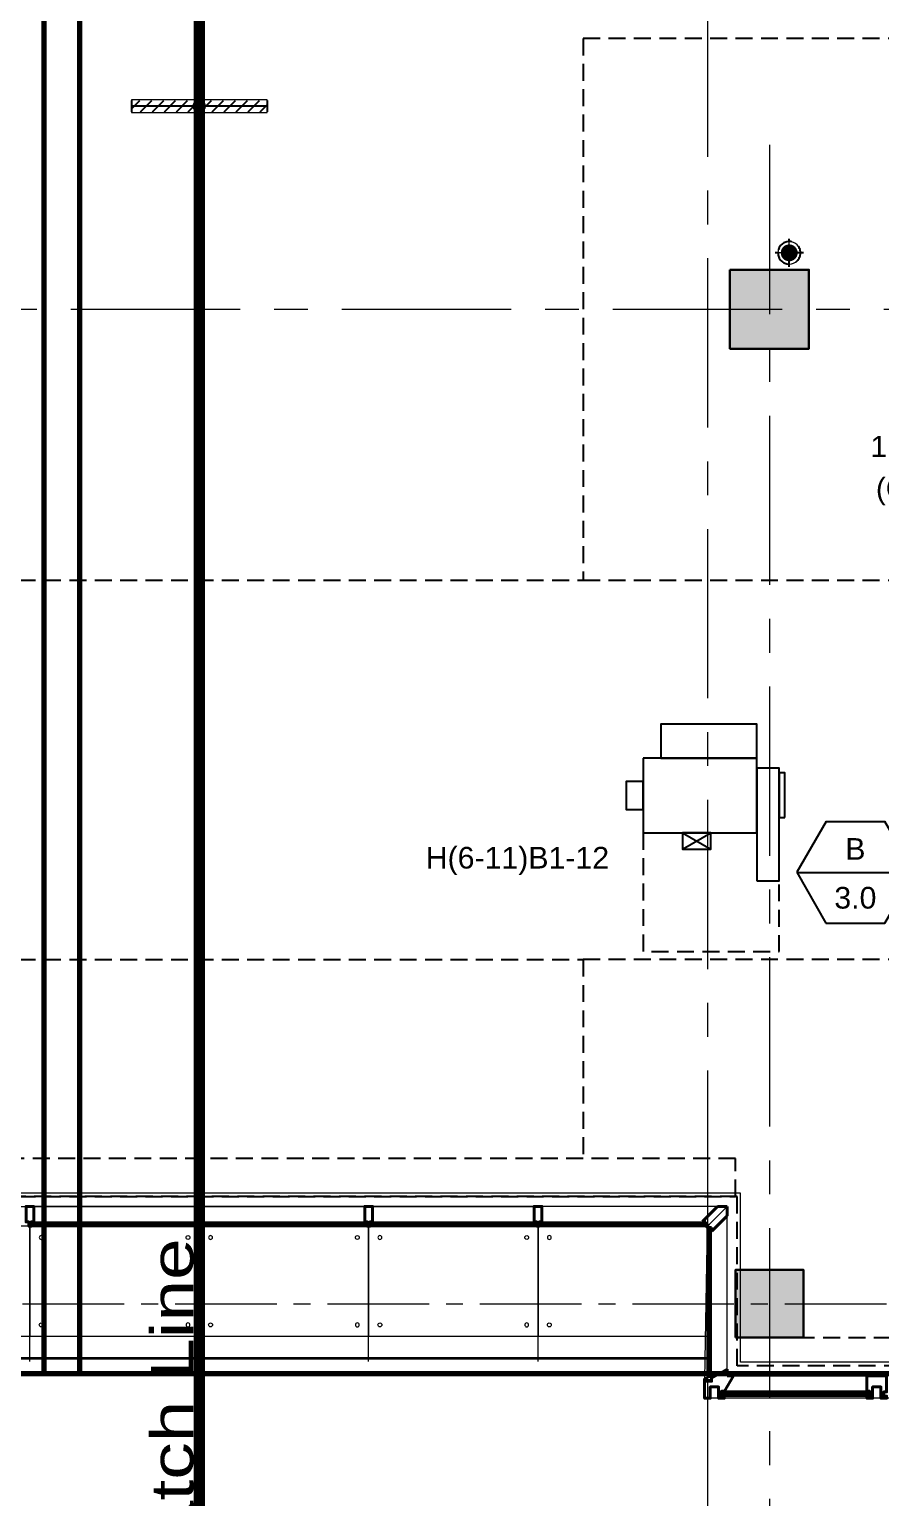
# Model space of a CAD drawing. Header units: inches. Extents: x -26500 to 0, y -3347 to 2257.
# Drawn here: x -22741 to -22440, y -54 to 466 of the extents above; entities that cross this region are included whole.
import ezdxf
from ezdxf import colors
from ezdxf.entities.mleader import LeaderData, LeaderLine
from ezdxf.enums import TextEntityAlignment as Align
from ezdxf.math import Vec2, Vec3

# ---------------------------------------------------------------- set-up
doc = ezdxf.new("R2010")
doc.units = ezdxf.units.IN
doc.header["$LTSCALE"] = 48
doc.header["$MEASUREMENT"] = 0
for name, pattern in [('A104$0$CENTER', [2, 1.25, -0.25, 0.25, -0.25]), ('CENTER2', [1.125, 0.75, -0.125, 0.125, -0.125]), ('HIDDEN2', [0.1875, 0.125, -0.0625]), ('Matchline$0$DASHED', [0.75, 0.5, -0.25]), ('NB - 5th floor_plan$0$HIDDEN2', [0.1875, 0.125, -0.0625])]:
    doc.linetypes.add(name, pattern=pattern)
for name, color, linetype in [('A104$0$A-ANNO-PATT-1-5', 8, 'Continuous'), ('A104$0$A-ANNO-PATT-4-12', 8, 'Continuous'), ('A104$0$A-COLS-COL1-5', 8, 'Continuous'), ('A104$0$A-COLS-COL4-12', 8, 'Continuous'), ('A104$0$A-FLOR-SLAB', 8, 'Continuous'), ('A104$0$A-FLOR-SLEEVE', 8, 'Continuous'), ('A104$0$A-GLAZ', 8, 'Continuous'), ('A104$0$A-GLAZ-ABOVE', 8, 'Continuous'), ('A104$0$A-GLAZ-FULL', 8, 'Continuous'), ('A104$0$A-GRID-GRD1-12', 8, 'CENTER2'), ('A104$0$A-GRID-GRDP0-14', 8, 'Continuous'), ('A104$0$A-GRID-GRDP0-15', 8, 'Continuous'), ('A104$0$A-Roof-leader', 8, 'Continuous'), ('A104$0$A-ROOF-OTLN', 8, 'Continuous'), ('A104$0$A-ROOF-SKYL', 8, 'Continuous'), ('A104$0$A-SCREEN-BEAM-GUTTER-4th', 8, 'Continuous'), ('A104$0$Level 17', 8, 'Continuous'), ('A604$0$A-FLOR-SLEEVE', 8, 'Continuous'), ('A604$0$A-SHAD-PAT2', 8, 'Continuous'), ('A604$0$br604_br604 - E-Lite', 3, 'Continuous'), ('ANNTEXT', 6, 'Continuous'), ('E-Anno-Keyn', 72, 'Continuous'), ('E-Anno-Note', 6, 'Continuous'), ('E-FIRE', 234, 'Continuous'), ('E-Lite', 53, 'Continuous'), ('E-Lite-Emer', 13, 'Continuous'), ('E-Powr-Circ', 232, 'Continuous'), ('M-HVAC-blck', 6, 'Continuous'), ('M-HVAC-clrn', 1, 'HIDDEN2'), ('M-HVAC-EQPM-FPTD', 94, 'Continuous'), ('M-HVAC-Supp', 93, 'Continuous'), ('M-HVAC-TEXT', 6, 'Continuous'), ('Matchline$0$Match Line', 5, 'Matchline$0$DASHED'), ('NB - 5th floor_plan$0$STCCOLS1', 1, 'NB - 5th floor_plan$0$HIDDEN2'), ('NB - 5th floor_plan$0$STDROPS', 1, 'NB - 5th floor_plan$0$HIDDEN2'), ('NB - 5th floor_plan$0$STSLABEDGE', 1, 'NB - 5th floor_plan$0$HIDDEN2'), ('NB - 5th floor_plan$0$STSLABNOTCH', 1, 'NB - 5th floor_plan$0$HIDDEN2'), ('NB - 5th floor_plan$0$STWETSTACK', 1, 'NB - 5th floor_plan$0$HIDDEN2'), ('XREF', 7, 'Continuous')]:
    doc.layers.add(name, color=color, linetype=linetype)
doc.layers.add('E-Fire-Covr', color=240, linetype='Continuous', lineweight=70, plot=False)
doc.styles.add('M08', font='arial.ttf', dxfattribs={"height": 7.68})
doc.styles.add('MAMEP ANNO', font='arial.ttf', dxfattribs={"height": 0.101562})
doc.styles.add('Matchline$0$Style-arial', font='arial.shx')
doc.styles.get("Standard").update_dxf_attribs({"font": 'simplex.shx'})

# ---------------------------------------------------------------- blocks, each defined once
blk = doc.blocks.new('A104')
at = {"layer": 'A104$0$A-Roof-leader', "lineweight": 13}
h = blk.add_hatch(color=256, dxfattribs=at)
edge = h.paths.add_edge_path()
edge.add_arc((-22472.0236, 387.1574), 3, 0, 360)
at = {"layer": 'A104$0$A-ANNO-PATT-1-5', "lineweight": 30}
blk.add_solid([(-22465.0236, 353.1574), (-22465.0236, 381.1574), (-22493.0236, 353.1574), (-22493.0236, 381.1574)], dxfattribs=at)
at = {"layer": 'A104$0$A-ANNO-PATT-4-12', "lineweight": 30}
blk.add_solid([(-22467.0236, 2.6574), (-22467.0236, 26.6574), (-22491.0236, 2.6574), (-22491.0236, 26.6574)], dxfattribs=at)
blk.add_3dface([(-22491.0236, 2.6574), (-22467.0236, 2.6574), (-22467.0236, 26.6574), (-22491.0236, 26.6574)], dxfattribs=at)
at = {"layer": 'A104$0$A-COLS-COL1-5', "lineweight": 30}
blk.add_3dface([(-22493.0236, 381.1574), (-22465.0236, 381.1574), (-22465.0236, 353.1574), (-22493.0236, 353.1574)], dxfattribs=at)
at = {"layer": 'A104$0$A-COLS-COL4-12', "lineweight": 30}
blk.add_3dface([(-22491.0236, 2.6574), (-22467.0236, 2.6574), (-22467.0236, 26.6574), (-22491.0236, 26.6574)], dxfattribs=at)
at = {"layer": 'A104$0$A-FLOR-SLAB', "lineweight": 0, "flags": 128}
blk.add_lwpolyline([(-23869.2731, 1530.3475), (-21072.7739, 1530.3449), (-21072.7739, -6.1545), (-22489.2736, -6.1545), (-22489.2736, 53.8448), (-22872.7736, 53.8448), (-22872.7736, -6.1545), (-24409.272, -6.1545)], dxfattribs=at)
at = {"layer": 'A104$0$A-FLOR-SLEEVE', "lineweight": 0}
for p, q in [((-22472.0236, 382.1574), (-22472.0236, 392.1574)), ((-22467.0236, 387.1574), (-22477.0236, 387.1574))]:
    blk.add_line(p, q, dxfattribs=at)
at = {"layer": 'A104$0$A-FLOR-SLEEVE', "lineweight": 13, "extrusion": (0, 0, -1)}
blk.add_circle((22472.0236, 387.1574), 4, dxfattribs=at)
at = {"layer": 'A104$0$A-GLAZ', "lineweight": 30}
for p, q in [((-22495.7754, -16.6554), (-22495.7754, -17.9039)), ((-22495.7754, -16.6554, 0), (-22495.7754, -17.9039, 0))]:
    blk.add_line(p, q, dxfattribs=at)
at = {"layer": 'A104$0$A-GLAZ', "lineweight": 0}
for p in [(-22502.0254, -18.9054), (-22502.0254, -18.9054, 0), (-22502.023, -17.9054), (-22502.023, -17.9054), (-22502.023, -17.9054, 0), (-22502.023, -17.9054, 0)]:
    blk.add_point(p, dxfattribs=at)
at = {"layer": 'A104$0$A-GLAZ-ABOVE', "lineweight": 40}
for p, q in [((-22494.0233, -8.6058), (-22494.0233, -10.9039)), ((-22494.0233, -8.6058, 0), (-22494.0233, -10.9039, 0)), ((-22499.7733, -12.6546), (-22501.0233, -12.6546)), ((-22499.7733, -12.6546, 0), (-22501.0233, -12.6546, 0)), ((-22491.7252, -10.9039), (-22494.0233, -10.9039)), ((-22491.7252, -10.9039, 0), (-22494.0233, -10.9039, 0)), ((-22495.7755, -17.9039), (-22443.7725, -17.9039)), ((-22495.7755, -17.9039), (-22443.7725, -17.9039)), ((-22495.7754, -17.9039), (-22443.7725, -17.9039)), ((-22495.7754, -17.9039), (-22443.7725, -17.9039)), ((-22495.7749, -16.6548), (-22443.7725, -16.6548)), ((-22495.7749, -16.6548), (-22443.7725, -16.6548)), ((-22495.7749, -16.6548), (-22443.7725, -16.6548)), ((-22495.7749, -16.6548), (-22443.7725, -16.6548)), ((-22443.7734, -16.6545), (-22443.7734, -17.9045)), ((-22443.7734, -16.6545), (-22443.7734, -17.9045)), ((-22443.7733, -16.6545), (-22443.7733, -17.9045)), ((-22443.7733, -16.6545), (-22443.7733, -17.9045))]:
    blk.add_line(p, q, dxfattribs=at)
at = {"layer": 'A104$0$A-GLAZ-ABOVE', "lineweight": 0}
for p, q in [((-22494.0234, -10.9039), (-22444.5225, -10.9039)), ((-22494.0234, -10.9039), (-22444.5225, -10.9039)), ((-22494.0233, -10.9039), (-22444.5225, -10.9039)), ((-22494.0233, -10.9039), (-22444.5225, -10.9039)), ((-22495.7734, -17.1539), (-22443.7725, -17.1539)), ((-22495.7734, -17.1539), (-22443.7725, -17.1539)), ((-22495.7734, -17.1539), (-22443.7725, -17.1539)), ((-22495.7734, -17.1539), (-22443.7725, -17.1539)), ((-22495.7734, -17.6539), (-22443.7725, -17.6539)), ((-22495.7734, -17.6539), (-22443.7725, -17.6539)), ((-22495.7734, -17.6539), (-22443.7725, -17.6539)), ((-22495.7734, -17.6539), (-22443.7725, -17.6539))]:
    blk.add_line(p, q, dxfattribs=at)
at = {"layer": 'A104$0$A-GLAZ-ABOVE', "lineweight": 40, "flags": 128}
for points in [[(-22502.0254, -11.9048), (-22501.2754, -11.9048), (-22501.2754, -12.9048), (-22499.5235, -12.9048), (-22499.5235, -11.8061), (-22494.0233, -8.6058)], [(-22498.5239, -14.8992), (-22500.0236, -14.8992), (-22500.0236, -18.906), (-22502.0236, -18.906), (-22502.0236, -18.156), (-22502.0236, -16.656), (-22502.0236, -11.8992)], [(-22498.5239, -14.8992), (-22497.0242, -14.8992), (-22497.0242, -18.906), (-22495.0242, -18.906), (-22495.0242, -18.156), (-22496.0242, -18.156), (-22496.0242, -16.404), (-22494.9255, -16.4041), (-22491.7252, -10.9039)], [(-22441.0236, -14.9045), (-22442.5234, -14.9045), (-22442.5234, -18.9045), (-22444.5234, -18.9045), (-22444.5234, -18.1545), (-22443.5234, -18.1545), (-22443.5234, -16.4045), (-22444.5234, -16.4045), (-22444.5234, -10.9045), (-22441.0236, -10.9045)], [(-22441.0236, -14.9045), (-22442.5234, -14.9045), (-22442.5234, -18.9045), (-22444.5234, -18.9045), (-22444.5234, -18.1545), (-22443.5234, -18.1545), (-22443.5234, -16.4045), (-22444.5234, -16.4045), (-22444.5234, -10.9045), (-22441.0236, -10.9045)], [(-22441.0236, -14.9045), (-22442.5233, -14.9045), (-22442.5233, -18.9045), (-22444.5233, -18.9045), (-22444.5233, -18.1545), (-22443.5233, -18.1545), (-22443.5233, -16.4045), (-22444.5233, -16.4045), (-22444.5233, -10.9045), (-22441.0236, -10.9045)], [(-22441.0236, -14.9045), (-22442.5233, -14.9045), (-22442.5233, -18.9045), (-22444.5233, -18.9045), (-22444.5233, -18.1545), (-22443.5233, -18.1545), (-22443.5233, -16.4045), (-22444.5233, -16.4045), (-22444.5233, -10.9045), (-22441.0236, -10.9045)], [(-22441.0236, -14.9045), (-22439.5234, -14.9045), (-22439.5234, -18.9045), (-22437.5234, -18.9045), (-22437.5234, -18.1545), (-22438.5234, -18.1545), (-22438.5234, -16.6545), (-22437.5234, -16.6545), (-22437.5234, -10.9045), (-22441.0236, -10.9045)]]:
    blk.add_lwpolyline(points, dxfattribs=at)
at = {"layer": 'A104$0$A-GLAZ-ABOVE', "lineweight": 40, "extrusion": (-4.02201e-09, -1.0063e-08, 1), "elevation": 0.0001, "flags": 128}
blk.add_lwpolyline([(-22502.0254, -11.9048), (-22501.2754, -11.9048), (-22501.2754, -12.9048), (-22499.5235, -12.9048), (-22499.5235, -11.8061), (-22494.0233, -8.6058)], dxfattribs=at)
at = {"layer": 'A104$0$A-GLAZ-ABOVE', "lineweight": 40}
for points in [[(-22498.5239, -14.8992, -0.0052), (-22500.0236, -14.8992, -0.0052), (-22500.0236, -18.906, 0), (-22502.0236, -18.906, 0), (-22502.0236, -18.156, 0), (-22502.0236, -16.656, 0), (-22502.0236, -11.8992, 0)], [(-22498.5239, -14.8992, -0.0052), (-22497.0242, -14.8992, -0.0052), (-22497.0242, -18.906, 0), (-22495.0242, -18.906, 0), (-22495.0242, -18.156, 0), (-22496.0242, -18.156, 0), (-22496.0242, -16.404, 0), (-22494.9255, -16.4041, 0), (-22491.7252, -10.9039, 0)]]:
    blk.add_polyline3d(points, dxfattribs=at)
at = {"layer": 'A104$0$A-GLAZ-FULL', "lineweight": 0}
for p, q in [((-22868.0236, 49.0948, -0.0073), (-22681.0238, 49.0964, 0.0163)), ((-22681.0236, 49.0944), (-22739.6492, 49.0944)), ((-22494.0236, 49.0948, -0.0073), (-22681.0235, 49.0964, 0.0163)), ((-22681.6492, 42.8444), (-22740.3992, 42.8444)), ((-22681.6492, 42.3444), (-22740.3992, 42.3444)), ((-22501.7736, 42.8444), (-22560.3992, 42.8444)), ((-22501.7736, 42.3444), (-22560.3992, 42.3444)), ((-22500.7741, 41.3449), (-22500.7741, -11.6492)), ((-22500.2741, 41.3449), (-22500.2741, -11.6492))]:
    blk.add_line(p, q, dxfattribs=at)
at = {"layer": 'A104$0$A-GLAZ-FULL', "lineweight": 0, "extrusion": (0, 0, -1)}
for p, q in [((-22681.0236, 49.0944), (-22622.398, 49.0944)), ((-22619.6486, 49.0944), (-22561.0236, 49.0944)), ((-22497.3824, 49.0949, -0.0063), (-22502.7736, 43.7036, -0.0063)), ((-22494.0237, 49.0948, -0.0063), (-22501.0236, 42.0949, -0.0063)), ((-22680.398, 42.8444), (-22621.648, 42.8444)), ((-22680.398, 42.3444), (-22621.648, 42.3444)), ((-22620.398, 42.8444), (-22561.648, 42.8444)), ((-22620.398, 42.3444), (-22561.648, 42.3444)), ((-22494.0237, 45.7361, -0.0063), (-22499.4149, 40.3449, -0.0063))]:
    blk.add_line(p, q, dxfattribs=at)
at = {"layer": 'A104$0$A-GLAZ-FULL', "lineweight": 40, "extrusion": (0, 0, -1)}
for p, q in [((-22502.7736, 43.7036, -0.0063), (-22497.3824, 49.0949, -0.0063)), ((-22497.3824, 49.0949, -0.0063), (-22494.0237, 49.0948, -0.0063)), ((-22494.0237, 45.7361, -0.0063), (-22494.0237, 49.0948, -0.0063)), ((-22621.648, 43.3444), (-22621.648, 42.0944)), ((-22620.398, 43.3444), (-22620.398, 42.0944)), ((-22502.7736, 43.5945, -0.0002), (-22502.7736, 43.7036, -0.0002)), ((-22501.5236, 43.5945, -0.0002), (-22502.7736, 43.5945, -0.0002)), ((-22501.5236, 42.0948, -0.0063), (-22501.5236, 43.5946, -0.0063)), ((-22501.3771, 42.0949, -0.0002), (-22501.5236, 42.0948, -0.0002)), ((-22500.891, 42.581, -0.0002), (-22501.3771, 42.0949, -0.0002)), ((-22501.0236, 41.7414, -0.0002), (-22501.0237, 41.5949, -0.0002)), ((-22500.5376, 42.2275, -0.0002), (-22501.0236, 41.7414, -0.0002)), ((-22500.7143, 42.4042, -0.0002), (-22500.891, 42.581, -0.0002)), ((-22500.7143, 42.4042, -0.0002), (-22500.5376, 42.2275, -0.0002)), ((-22499.4149, 40.3449, -0.0063), (-22494.0237, 45.7361, -0.0063)), ((-22501.0237, 41.5949, -0.0063), (-22499.524, 41.5949, -0.0063)), ((-22499.524, 41.5949, -0.0002), (-22499.524, 40.3449, -0.0002)), ((-22499.524, 40.3449, -0.0002), (-22499.4149, 40.3449, -0.0002))]:
    blk.add_line(p, q, dxfattribs=at)
at = {"layer": 'A104$0$A-GLAZ-FULL', "lineweight": 30}
for p, q in [((-22681.6492, 43.3444), (-22740.3992, 43.3444)), ((-22681.6492, 42.0944), (-22740.3992, 42.0944)), ((-22681.6492, 43.3444), (-22681.6492, 42.0944)), ((-22501.7736, 43.3444), (-22560.3992, 43.3444)), ((-22560.3992, 43.3444), (-22560.3992, 42.0944)), ((-22501.7736, 42.0944), (-22560.3992, 42.0944)), ((-22501.0241, 41.3449), (-22501.0241, -11.6492)), ((-22499.7741, 41.3449), (-22499.7741, -11.6492))]:
    blk.add_line(p, q, dxfattribs=at)
at = {"layer": 'A104$0$A-GLAZ-FULL', "lineweight": 40}
blk.add_line((-22740.3992, 43.3444), (-22740.3992, 42.0944), dxfattribs=at)
at = {"layer": 'A104$0$A-GLAZ-FULL', "lineweight": 30, "extrusion": (0, 0, -1)}
for p, q in [((-22680.398, 43.3444), (-22680.398, 42.0944)), ((-22680.398, 43.3444), (-22621.648, 43.3444)), ((-22680.398, 42.0944), (-22621.648, 42.0944)), ((-22620.398, 43.3444), (-22561.648, 43.3444)), ((-22620.398, 42.0944), (-22561.648, 42.0944)), ((-22561.648, 43.3444), (-22561.648, 42.0944)), ((-22501.7736, 43.3444, -0.0063), (-22501.7736, 42.0949, -0.0063)), ((-22499.7741, 41.3449, -0.0063), (-22501.0236, 41.3449, -0.0063))]:
    blk.add_line(p, q, dxfattribs=at)
at = {"layer": 'A104$0$A-GLAZ-FULL', "lineweight": 40, "flags": 128}
for points in [[(-22741.0236, 42.6882), (-22741.273, 42.6882), (-22741.273, 42.0944), (-22741.398, 42.0944), (-22741.398, 43.5944), (-22742.398, 43.5944), (-22742.398, 49.0944), (-22741.0236, 49.0944)], [(-22741.0236, 42.6882), (-22740.7742, 42.6882), (-22740.7742, 42.0944), (-22740.6492, 42.0944), (-22740.6492, 43.5944), (-22739.6492, 43.5944), (-22739.6492, 49.0944), (-22741.0236, 49.0944)], [(-22681.0236, 42.6882), (-22681.273, 42.6882), (-22681.273, 42.0944), (-22681.398, 42.0944), (-22681.398, 43.5944), (-22682.398, 43.5944), (-22682.398, 49.0944), (-22681.0236, 49.0944)]]:
    blk.add_lwpolyline(points, dxfattribs=at)
at = {"layer": 'A104$0$A-GLAZ-FULL', "lineweight": 40, "extrusion": (0, 0, -1), "flags": 128}
for points in [[(22681.0236, 42.6882), (22680.7742, 42.6882), (22680.7742, 42.0944), (22680.6492, 42.0944), (22680.6492, 43.5944), (22679.6492, 43.5944), (22679.6492, 49.0944), (22681.0236, 49.0944)], [(22621.0236, 42.6882), (22621.273, 42.6882), (22621.273, 42.0944), (22621.398, 42.0944), (22621.398, 43.5944), (22622.398, 43.5944), (22622.398, 49.0944), (22621.0236, 49.0944)], [(22621.0236, 42.6882), (22620.7742, 42.6882), (22620.7742, 42.0944), (22620.6492, 42.0944), (22620.6492, 43.5944), (22619.6492, 43.5944), (22619.6492, 49.0944), (22621.0236, 49.0944)], [(22561.0236, 42.6882), (22561.273, 42.6882), (22561.273, 42.0944), (22561.398, 42.0944), (22561.398, 43.5944), (22562.398, 43.5944), (22562.398, 49.0944), (22561.0236, 49.0944)]]:
    blk.add_lwpolyline(points, dxfattribs=at)
at = {"layer": 'A104$0$A-GLAZ-FULL', "lineweight": 40, "elevation": 0, "flags": 128}
blk.add_lwpolyline([(-22561.0236, 42.6882), (-22560.7742, 42.6882), (-22560.7742, 42.0944), (-22560.6492, 42.0944), (-22560.6492, 43.5944), (-22559.6492, 43.5944), (-22559.6492, 49.0944), (-22561.0236, 49.0944)], dxfattribs=at)
at = {"layer": 'A104$0$A-GLAZ-FULL', "lineweight": 0, "extrusion": (1.23242e-15, 4.15556e-06, 1), "elevation": 0, "flags": 128}
blk.add_lwpolyline([(-22494.0236, -10.9045), (-22494.0236, 49.0948)], dxfattribs=at)
at = {"layer": 'A104$0$A-GLAZ-FULL', "lineweight": 40}
for centre in [(-22740.5242, 41.9694), (-22681.5242, 41.9694), (-22501.6486, 41.9699, -0.0063)]:
    blk.add_arc(centre, 0.1768, 45, 135, dxfattribs=at)
at = {"layer": 'A104$0$A-GLAZ-FULL', "lineweight": 40, "extrusion": (0, 0, -1)}
for centre, start, end in [((22680.523, 41.9694), 45, 135), ((22621.523, 41.9694), 45, 135), ((22620.523, 41.9694), 45, 135), ((22501.1486, 41.4699, 0.0063), 135, 225)]:
    blk.add_arc(centre, 0.1768, start, end, dxfattribs=at)
at = {"layer": 'A104$0$A-GLAZ-FULL', "lineweight": 30, "extrusion": (0, 0, -1)}
blk.add_arc((22561.523, 41.9694), 0.1768, 45, 135, dxfattribs=at)
at = {"layer": 'A104$0$A-GLAZ-FULL', "lineweight": 30}
blk.add_arc((-22560.5242, 41.9694), 0.1768, 45, 135, dxfattribs=at)
at = {"layer": 'A104$0$A-GRID-GRD1-12', "lineweight": 0}
blk.add_line((-24363.5994, 14.5949), (-20442.3539, 14.5949), dxfattribs=at)
at = {"layer": 'A104$0$A-GRID-GRDP0-14', "linetype": 'A104$0$CENTER', "lineweight": 0}
blk.add_line((-22479.0236, 425.4117), (-22479.0236, -201.1205), dxfattribs=at)
at = {"layer": 'A104$0$A-GRID-GRDP0-15', "linetype": 'A104$0$CENTER', "lineweight": 0}
for p, q in [((-22501.0236, 2113.2362), (-22501.0236, -676.9042)), ((-24358.5266, 367.1574), (-20364.9322, 367.1574))]:
    blk.add_line(p, q, dxfattribs=at)
at = {"layer": 'A104$0$A-ROOF-OTLN', "lineweight": 13}
blk.add_line((-22861.0236, -4.9051), (-22501.0236, -4.9051), dxfattribs=at)
at = {"layer": 'A104$0$A-ROOF-SKYL', "lineweight": 0, "transparency": 33554559}
for p, q in [((-22741.0236, 42.0944), (-22741.0236, 3.095)), ((-22681.0236, 42.0944), (-22681.0236, 3.095)), ((-22621.0236, 42.0944), (-22621.0236, 3.095)), ((-22561.0236, 42.0944), (-22561.0236, 3.095))]:
    blk.add_line(p, q, dxfattribs=at)
at = {"layer": 'A104$0$A-ROOF-SKYL', "lineweight": 13, "transparency": 33554559, "extrusion": (0, 0, -1)}
for centre in [(22737.0236, 38.0912), (22677.0236, 38.0912), (22617.0236, 38.0912), (22557.0236, 38.0912), (22685.0236, 7.0983), (22625.0236, 7.0983), (22565.0236, 7.0983)]:
    blk.add_circle(centre, 0.6875, dxfattribs=at)
at = {"layer": 'A104$0$A-ROOF-SKYL', "lineweight": 13, "transparency": 33554559}
for centre in [(-22685.0236, 38.0912), (-22625.0236, 38.0912), (-22565.0236, 38.0912), (-22737.0236, 7.0983), (-22677.0236, 7.0983), (-22617.0236, 7.0983), (-22557.0236, 7.0983)]:
    blk.add_circle(centre, 0.6875, dxfattribs=at)
at = {"layer": 'A104$0$A-SCREEN-BEAM-GUTTER-4th', "lineweight": 13}
for p, q in [((-22861.0231, 3.095), (-22501.0241, 3.095)), ((-22861.0236, -4.405), (-22501.0236, -4.405))]:
    blk.add_line(p, q, dxfattribs=at)
at = {"layer": 'A104$0$Level 17', "lineweight": 0, "transparency": 33554559}
for p, q in [((-22741.0236, -5.9051, 0), (-22741.0236, 42.0949, 0)), ((-22681.0236, -5.9051, 0), (-22681.0236, 42.0949, 0)), ((-22621.0236, -5.9051, 0), (-22621.0236, 42.0949, 0)), ((-22561.0236, -5.9051, 0), (-22561.0236, 42.0949, 0))]:
    blk.add_line(p, q, dxfattribs=at)
blk = doc.blocks.new('Matchline')
at = {"layer": 'Matchline$0$Match Line', "color": 5, "lineweight": 0, "const_width": 4}
blk.add_lwpolyline([(-22681.02, 2080.37), (-22681.02, -161.85)], dxfattribs=at)
at = {"layer": 'Matchline$0$Match Line', "color": 5, "linetype": 'Continuous', "lineweight": 30, "insert": (-22682.91, -92.03), "char_height": 15, "attachment_point": 7, "rotation": 90, "line_spacing_factor": 0.84, "style": 'Matchline$0$Style-arial'}
blk.add_mtext('{\\W1.2667;Match Line}', dxfattribs=at)
blk = doc.blocks.new('NB - 5th floor_plan')
at = {"layer": 'NB - 5th floor_plan$0$STCCOLS1', "color": 1, "linetype": 'NB - 5th floor_plan$0$HIDDEN2', "elevation": 0.0005}
blk.add_lwpolyline([(-22493.0236, 381.1574), (-22465.0236, 381.1574), (-22465.0236, 353.1574), (-22493.0236, 353.1574)], close=True, dxfattribs=at)
at = {"layer": 'NB - 5th floor_plan$0$STCCOLS1', "color": 1, "linetype": 'NB - 5th floor_plan$0$HIDDEN2'}
blk.add_lwpolyline([(-22491.0236, 26.5949), (-22467.0236, 26.5949), (-22467.0236, 2.5949), (-22491.0236, 2.5949)], close=True, dxfattribs=at)
at = {"layer": 'NB - 5th floor_plan$0$STDROPS', "color": 1, "linetype": 'NB - 5th floor_plan$0$HIDDEN2'}
for p, q in [((-22817.0236, 271.1573), (-22545.0236, 271.1573)), ((-22817.0236, 136.5948), (-22545.0236, 136.5948))]:
    blk.add_line(p, q, dxfattribs=at)
blk.add_lwpolyline([(-22545.0236, 271.1573), (-22413.0236, 271.1573), (-22413.0236, 463.1574), (-22545.0236, 463.1574)], close=True, dxfattribs=at)
blk.add_lwpolyline([(-22487.0236, 2.5949), (-22413.0236, 2.5949), (-22413.0236, 136.5948), (-22545.0236, 136.5948), (-22545.0236, 66.0948)], dxfattribs=at)
at = {"layer": 'NB - 5th floor_plan$0$STSLABEDGE', "color": 1, "linetype": 'NB - 5th floor_plan$0$HIDDEN2', "elevation": 0}
blk.add_lwpolyline([(-24410.5216, 169.3061), (-24584.3081, 246.2546), (-24082.6837, 1379.1629), (-23921.1515, 1307.6403), (-23870.5233, 1357.7144), (-23870.5233, 1531.5979), (-21297.5245, 1531.5947), (-21279.6923, 1531.5951), (-21071.5239, 1531.5949), (-21071.5239, -7.4045), (-21293.4359, -7.4045), (-21298.4429, -7.4045), (-22490.5236, -7.4045), (-22490.5236, 52.5948), (-22871.5236, 52.5948), (-22871.5236, -7.4045), (-24410.5239, -7.4045), (-24410.5216, 169.3061)], dxfattribs=at)
at = {"layer": 'NB - 5th floor_plan$0$STSLABNOTCH', "color": 1, "linetype": 'NB - 5th floor_plan$0$HIDDEN2', "elevation": 0}
blk.add_lwpolyline([(-22871.0236, 52.5948), (-22491.0236, 52.5948), (-22491.0236, 66.0948), (-22871.0236, 66.0948)], close=True, dxfattribs=at)
at = {"layer": 'NB - 5th floor_plan$0$STWETSTACK', "color": 1, "linetype": 'NB - 5th floor_plan$0$HIDDEN2', "extrusion": (0, 0, -1)}
for p, q in [((-22472.0223, 382.1568, -0.0063), (-22472.0223, 392.1568, -0.0063)), ((-22467.0223, 387.1568, -0.0063), (-22477.0223, 387.1568, -0.0063))]:
    blk.add_line(p, q, dxfattribs=at)
blk.add_circle((22472.0223, 387.1568, 0.0063), 4, dxfattribs=at)
blk = doc.blocks.new('A604')
at = {"layer": 'A604$0$A-FLOR-SLEEVE', "lineweight": 0}
for p, q in [((-22472.02, 382.16), (-22472.02, 392.16)), ((-22467.02, 387.16), (-22477.02, 387.16))]:
    blk.add_line(p, q, dxfattribs=at)
at = {"layer": 'A604$0$A-FLOR-SLEEVE', "lineweight": 13, "extrusion": (0, 0, -1)}
blk.add_circle((22472.02, 387.16), 4, dxfattribs=at)
at = {"layer": 'A604$0$A-SHAD-PAT2', "lineweight": 13, "flags": 128}
blk.add_lwpolyline([(-23882.03, 1543.1), (-21061.02, 1542.09), (-21060.02, -18.91), (-22502.03, -18.91), (-22501.02, 42.09), (-22861.02, 42.09), (-22860.02, -18.91), (-24422.02, -18.91), (-24422.02, 161.83), (-24599.48, 240.39), (-24088.55, 1394.34), (-23923.44, 1320.14), (-23881.02, 1362.09), (-23882.03, 1543.1)], close=True, dxfattribs=at)
at = {"layer": 'A604$0$br604_br604 - E-Lite', "lineweight": 13}
blk.add_3dface([(-22705.02, 436.91), (-22657.02, 436.91), (-22657.02, 441.41), (-22705.02, 441.41)], dxfattribs=at)
blk = doc.blocks.new('LFIND4')
for p, q in [((-24, 2), (-24, -2)), ((24, 0), (-24, 0)), ((24, 2), (24, -2))]:
    blk.add_line(p, q)
for radius in [2, 1.12, 0.5]:
    blk.add_circle((0, 0), radius)
blk = doc.blocks.new('*U149')
at = {"layer": 'E-Fire-Covr'}
blk.add_lwpolyline([(10.15, 322), (318, 322), (318, -314), (-318, -314), (-318, 322), (-9.51, 322)], dxfattribs=at)
blk = doc.blocks.new('*U188')
at = {"layer": 'E-Fire-Covr'}
blk.add_lwpolyline([(10.15, 322), (318, 322), (318, -314), (-318, -314), (-318, 322), (-9.51, 322)], dxfattribs=at)
at = {"color": 6, "style": 'MAMEP ANNO'}
for s, p in [('110', (-25.23, 11.08)), ('(C)', (-23.32, -3.78))]:
    blk.add_text(s, height=7.5, dxfattribs=at).set_placement(p)
blk = doc.blocks.new('MLD-KeyNote')
at = {"color": 0, "linetype": 'Continuous', "transparency": 16777216}
blk.add_lwpolyline([(-0.09375, -0.09375), (0.09375, -0.09375), (0.09375, 0.09375), (-0.09375, 0.09375)], close=True, dxfattribs=at)
at = {"color": 0, "linetype": 'ByBlock', "transparency": 16777216, "style": 'MAMEP ANNO'}
blk.add_attdef('ID', text='', height=0.10156, dxfattribs=at).set_placement((0, 0), align=Align.MIDDLE_CENTER)
blk = doc.blocks.new('A$C4BF10DA9')
at = {"layer": 'E-Powr-Circ'}
for p, q in [((20, 42), (30, 36.25)), ((20, 36.25), (30, 42))]:
    blk.add_line(p, q, dxfattribs=at)
at = {"layer": 'M-HVAC-clrn', "flags": 128}
blk.add_lwpolyline([(6, 42), (6, 0), (54.25, 0), (54.25, 25)], dxfattribs=at)
at = {"layer": 'M-HVAC-EQPM-FPTD'}
for p, q in [((6, 68.5), (6, 42)), ((46.25, 68.5), (6, 68.5)), ((46.25, 42), (46.25, 68.5)), ((6, 42), (46.25, 42))]:
    blk.add_line(p, q, dxfattribs=at)
for points in [[(12.25, 68.5), (46.25, 68.5), (46.25, 80.5), (12.25, 80.5)], [(46.25, 25), (54.25, 25), (54.25, 65), (46.25, 65)], [(6, 50.25), (6, 60.25), (0, 60.25), (0, 50.25)], [(30, 42), (20, 42), (20, 36.25), (30, 36.25)]]:
    blk.add_lwpolyline(points, close=True, dxfattribs=at)
at = {"layer": 'M-HVAC-Supp'}
blk.add_lwpolyline([(56.25, 47.5), (56.25, 63.25), (54.25, 63.25), (54.25, 47.5)], close=True, dxfattribs=at)
blk = doc.blocks.new('A$C73FD2CE6')
at = {"layer": 'M-HVAC-blck'}
for p, q in [((10.41, 36), (0, 18.01)), ((10.41, 36), (31.18, 36)), ((41.57, 17.97), (31.18, 36)), ((0, 18.01), (10.37, 0)), ((0.01, 17.99), (41.56, 17.99)), ((31.17, 0), (41.57, 17.97)), ((10.37, 0), (31.17, 0))]:
    blk.add_line(p, q, dxfattribs=at)
at = {"layer": 'M-HVAC-TEXT', "style": 'M08'}
for tag, p in [('2', (20.78, 26.3)), ('1', (20.78, 8.99))]:
    blk.add_attdef(tag, text='', height=7.68, dxfattribs=at).set_placement(p, align=Align.MIDDLE)

msp = doc.modelspace()

# ---------------------------------------------------------------- hatches: boundary and pattern name
at = {"layer": 'E-Lite-Emer'}
h = msp.add_hatch(dxfattribs=at)
h.set_pattern_fill('ANSI31', color=256, scale=24, angle=180, style=0)
h.set_pattern_definition([(225, (-24776.5473, 3160.9135), (2.1213203, -2.1213203), [])])
h.paths.add_polyline_path([(-22657.02, 441.16), (-22705.02, 441.16), (-22705.02, 437.16), (-22657.02, 437.16)])

# ---------------------------------------------------------------- block references
at = {"layer": 'E-FIRE'}
for name, p in [('*U149', (-23041.43, 303.69)), ('*U188', (-22417.99, 303.69))]:
    msp.add_blockref(name, p, dxfattribs=at)
at = {"layer": 'E-Lite'}
msp.add_blockref('LFIND4', (-22681.02, 439.16), dxfattribs=at)
at = {"layer": 'M-HVAC-blck'}
msp.add_blockref('A$C73FD2CE6', (-22469.37, 149.54), dxfattribs=at).add_auto_attribs({'2': 'B', '1': '3.0'})
at = {"layer": 'M-HVAC-EQPM-FPTD'}
msp.add_blockref('A$C4BF10DA9', (-22529.78, 139.52, 0.21), dxfattribs=at)
at = {"layer": 'XREF'}
for name in ['A104', 'Matchline', 'NB - 5th floor_plan', 'A604']:
    msp.add_blockref(name, (0, 0), dxfattribs=at)

# ---------------------------------------------------------------- texts
at = {"layer": 'ANNTEXT', "insert": (-22600.81, 176.56), "char_height": 7.68, "attachment_point": 1, "style": 'M08'}
msp.add_mtext_dynamic_manual_height_columns('H(6-11)B1-12', width=59.1811, gutter_width=1, heights=[0], dxfattribs=at)

# ---------------------------------------------------------------- leaders
at = {"layer": 'E-Anno-Keyn'}
ml = msp.add_multileader_block('Standard', dxfattribs=at)
ml.set_content('MLD-KeyNote', color=256, scale=96)
ml.set_attribute('ID', '2', width=0)
ml.set_leader_properties(color=256, linetype='Continuous')
ml.build(insert=Vec2(0, 0))
ml.multileader.update_dxf_attribs({"has_dogleg": 0, "text_left_attachment_type": 2, "text_right_attachment_type": 2, "dogleg_length": 3.84, "arrow_head_size": 12, "scale": 96})
ctx = ml.context
ctx.base_point, ctx.scale, ctx.char_height, ctx.arrow_head_size, ctx.landing_gap_size, ctx.plane_origin = Vec3(-22879.65, 54.76), 96, 737.28, 12, 384, Vec3(-22884.63, 76.15)
ctx.left_attachment, ctx.right_attachment = 2, 2
notes = []
notes.append((ctx, [(0, (0, 0, 0), (0, 0), (1, 0), 1, [])]))
ctx.block.insert = Vec3(-22870.65, 54.76)
at = {"layer": 'E-Anno-Note'}
ml = msp.add_multileader_mtext('Standard', dxfattribs=at)
ml.set_content('', color=256, style='MAMEP ANNO')
ml.set_leader_properties(color=256, linetype='Continuous')
ml.build(insert=Vec2(0, 0))
ml.multileader.update_dxf_attribs({"has_dogleg": 0, "text_right_attachment_type": 3, "dogleg_length": 3.84, "arrow_head_size": 12, "scale": 96})
ctx = ml.context
ctx.base_point, ctx.scale, ctx.char_height, ctx.arrow_head_size, ctx.landing_gap_size, ctx.plane_origin = Vec3(-22958.03, -30.47), 96, 9.75, 12, 3.75, Vec3(-22893.34, 33.12)
ctx.right_attachment, ctx.text_align_type = 3, 2
notes.append((ctx, [(0, (1, 1, 0), (-22581.53, -30.47), (-1, 0), 369, [(0, [(-22893.34, 33.12), (-22933.77, -30.51)], 0, [])])]))
ctx.mtext.insert, ctx.mtext.alignment, ctx.mtext.flow_direction = Vec3(-22954.28, -25.59), 3, 5
for ctx, leaders in notes:
    for number, flags, end, landing, length, lines in leaders:
        leader = LeaderData()
        leader.index, (leader.has_last_leader_line, leader.has_dogleg_vector, leader.attachment_direction) = number, flags
        leader.last_leader_point, leader.dogleg_vector, leader.dogleg_length = Vec3(end), Vec3(landing), length
        for number, points, colour, breaks in lines:
            line = LeaderLine()
            line.index, line.vertices, line.color, line.breaks = number, Vec3.list(points), colors.encode_raw_color(colour), breaks
            leader.lines.append(line)
        ctx.leaders.append(leader)

doc.saveas('drawing.dxf')
